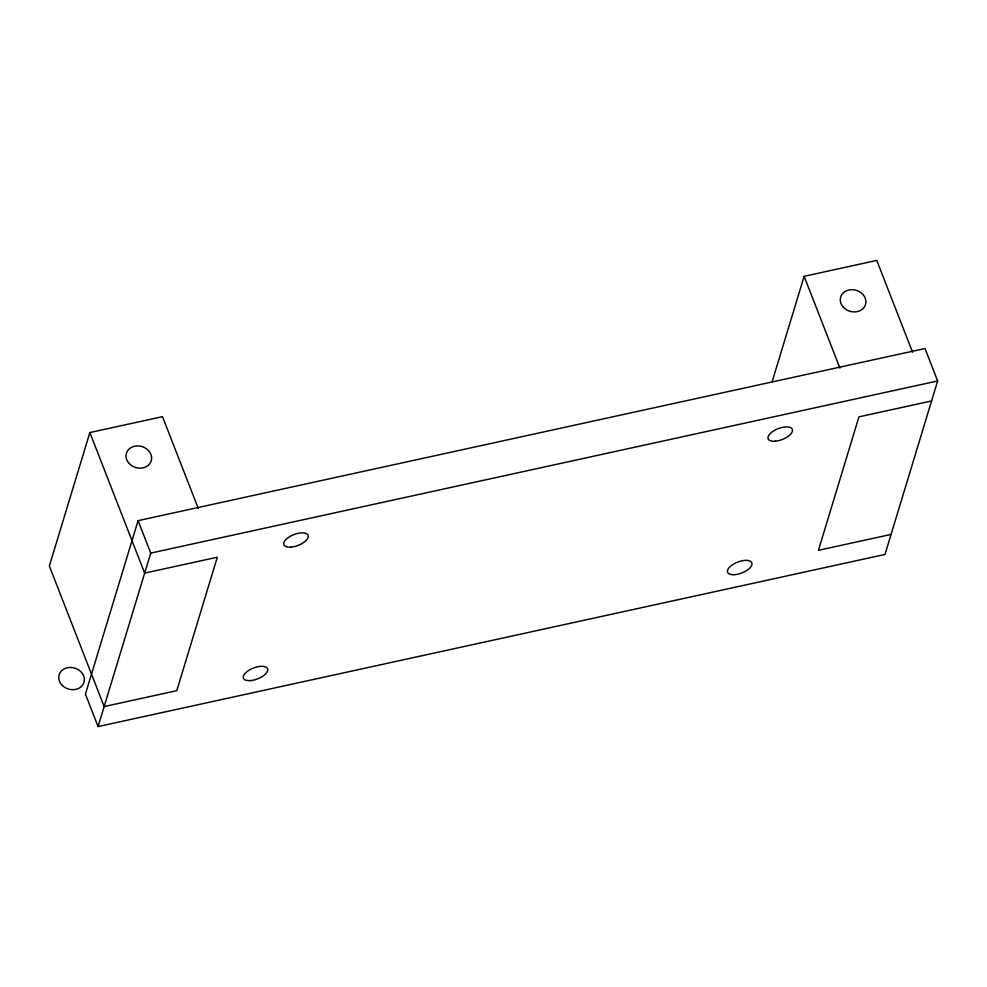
<?xml version="1.0" encoding="UTF-8"?>
<svg xmlns="http://www.w3.org/2000/svg" width="987" height="987" viewBox="0 0 987 987"><rect width="100%" height="100%" fill="white"/><g stroke="black" fill="none" stroke-linecap="round" stroke-linejoin="round"><path stroke-width="1.48" d="M89.854 432.553L49.35 566.007L104.153 706.569L176.784 690.678L217.3 557.223L144.657 573.114L89.854 432.553L162.497 416.662L198.288 508.453M138.081 520.655L85.425 694.145L98.071 726.58L884.994 554.447L937.65 380.957L925.004 348.522L138.081 520.655L150.74 553.09L98.071 726.58M772.081 381.895L804.134 276.311L876.777 260.42L912.556 352.211M150.74 553.09L937.65 380.957M931.58 400.969L858.937 416.859L818.433 550.314L891.064 534.423M804.134 276.311L839.925 368.102M843.293 307.13A12.979 10.943 16.9 0 0 865.155 305.551A12.979 10.943 16.9 0 0 850.843 289.697A12.979 10.943 16.9 0 0 843.293 307.13M129.026 463.384A12.979 10.943 16.9 0 0 150.875 461.805A12.979 10.943 16.9 0 0 136.564 445.951A12.979 10.943 16.9 0 0 129.026 463.384M62.119 685.262A12.979 10.943 16.9 0 0 83.796 682.93A12.979 10.943 16.9 0 0 68.831 667.52A12.979 10.943 16.9 0 0 62.119 685.262M291.165 547.119A12.979 5.811 -21.3 0 0 308.178 535.583A12.979 5.811 -21.3 0 0 288.623 537.323A12.979 5.811 -21.3 0 0 291.165 547.119M250.661 680.574A12.979 5.811 -21.3 0 0 267.662 669.038A12.979 5.811 -21.3 0 0 248.119 670.778A12.979 5.811 -21.3 0 0 250.661 680.574M775.424 441.189A12.979 5.811 -21.3 0 0 792.425 429.653A12.979 5.811 -21.3 0 0 772.883 431.381A12.979 5.811 -21.3 0 0 775.424 441.189M734.92 574.644A12.979 5.811 -21.3 0 0 751.921 563.108A12.979 5.811 -21.3 0 0 732.366 564.835A12.979 5.811 -21.3 0 0 734.92 574.644"/></g></svg>
